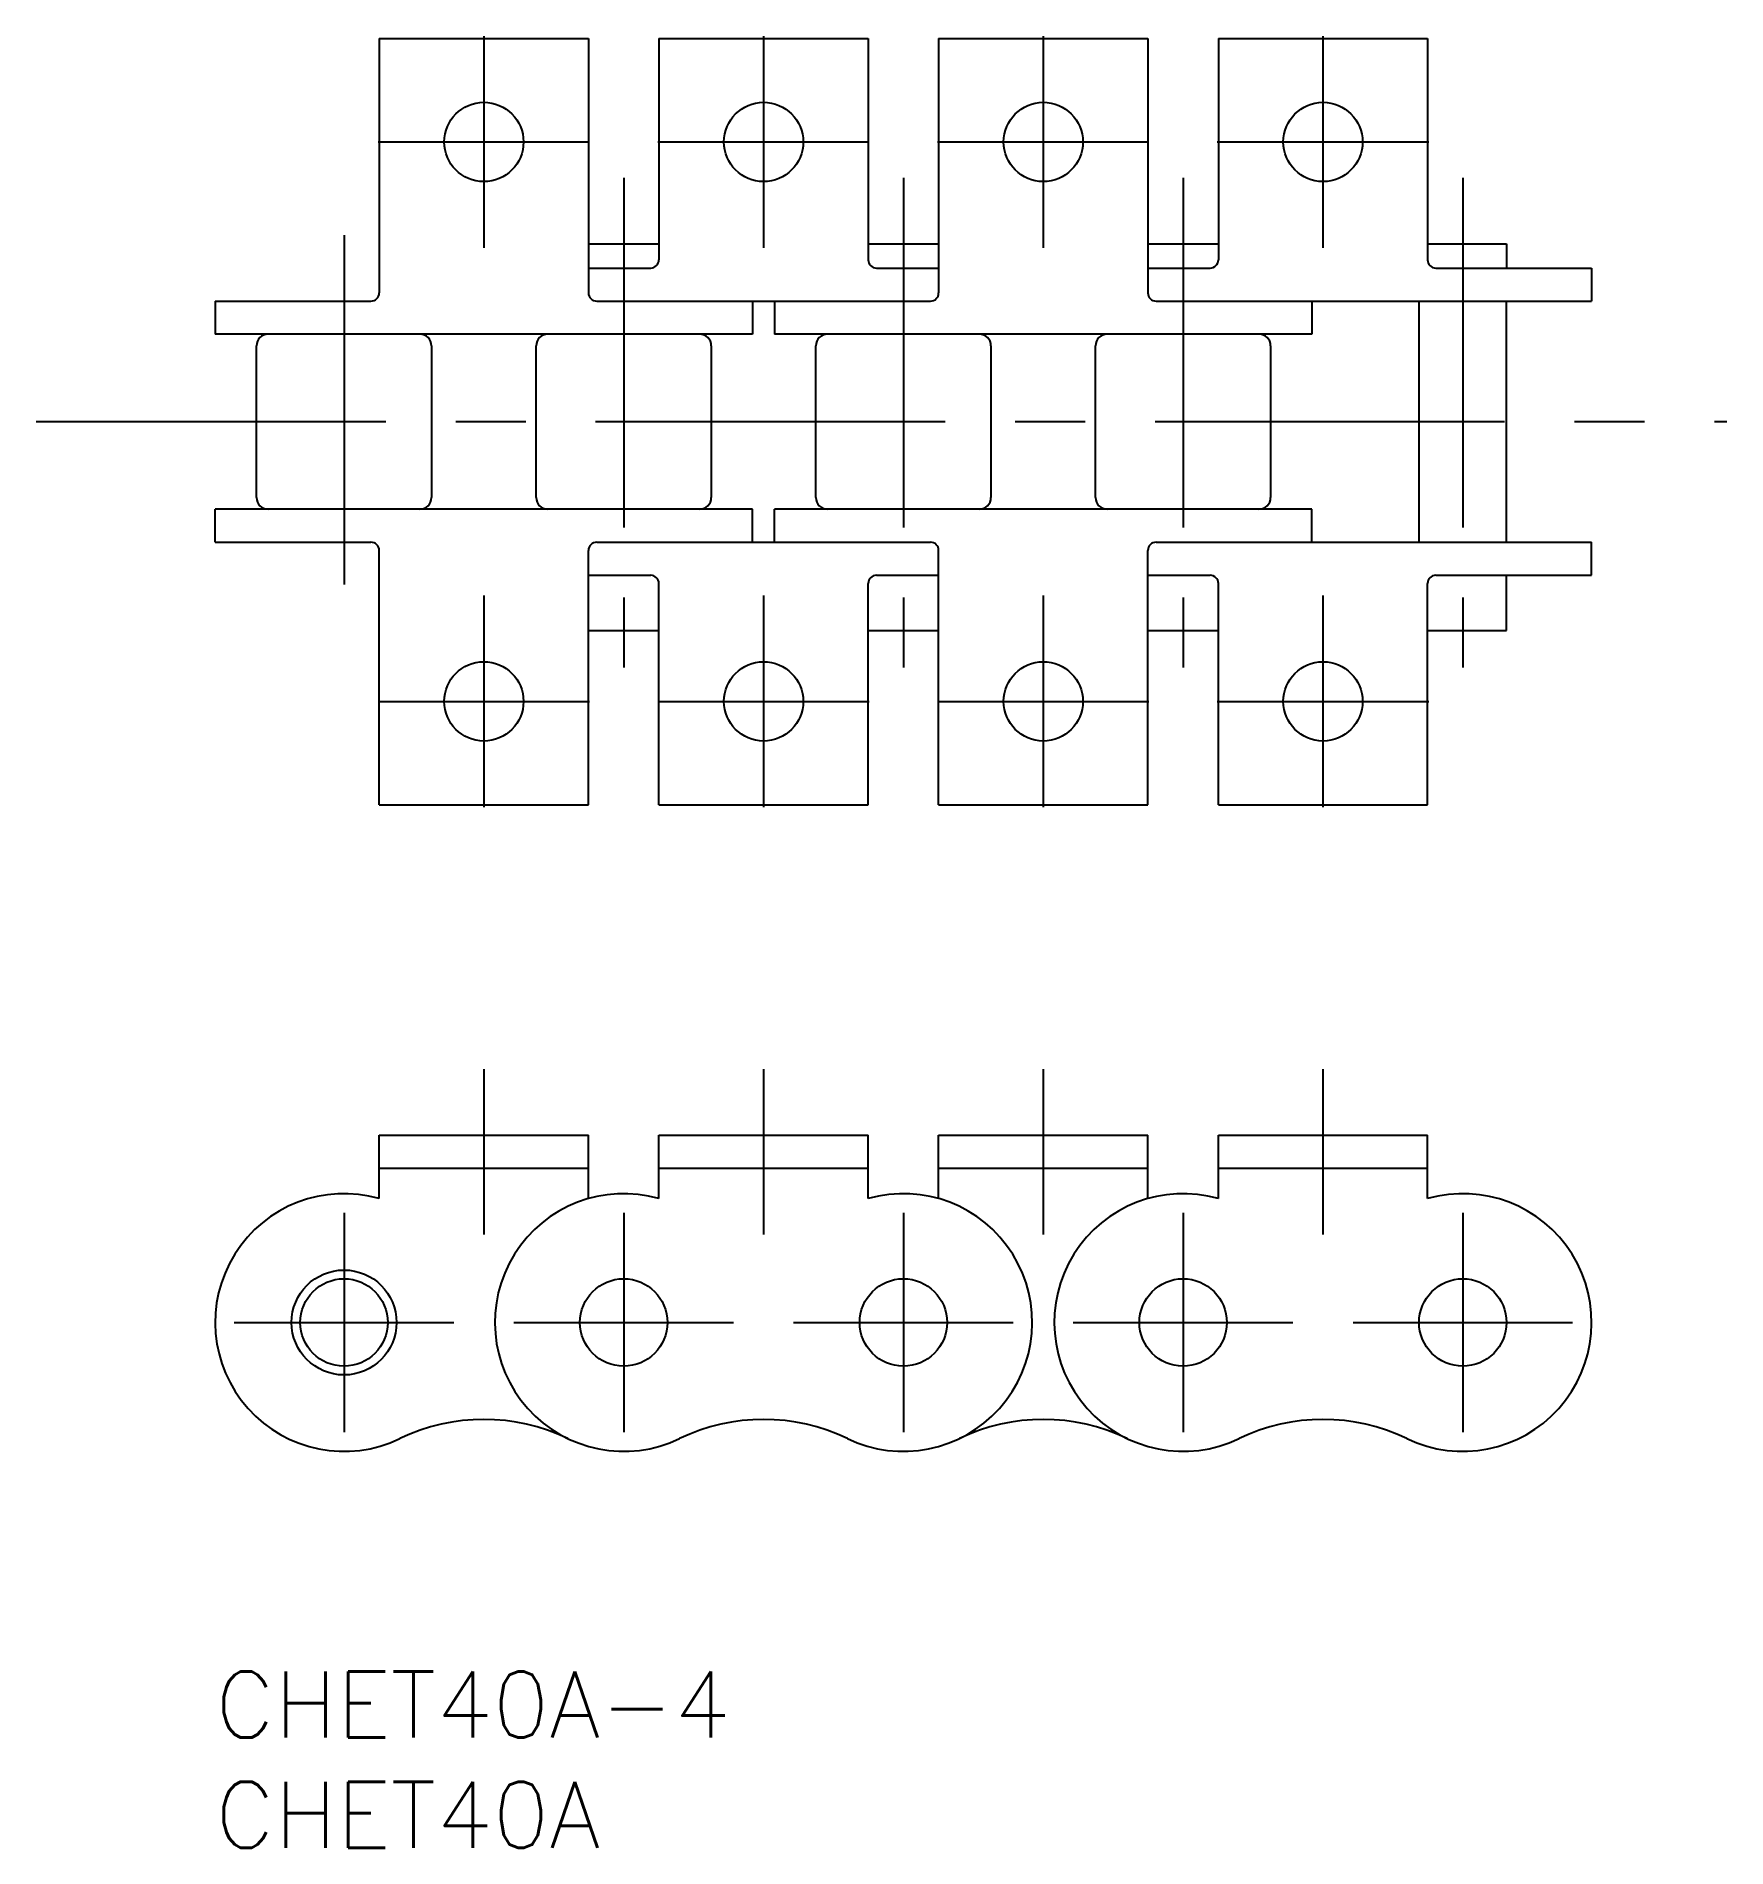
# Model space of a CAD drawing. Extents: x -8.1 to 68.6, y -8 to 74.2.
import ezdxf

# ---------------------------------------------------------------- set-up
doc = ezdxf.new("R2010")
doc.units = 0
doc.header["$LTSCALE"] = 0.5
doc.linetypes.add('CENTER', pattern=[50.8, 31.75, -6.35, 6.35, -6.35])
for name, color, linetype in [('MSM_CENTER', 1, 'CENTER'), ('MSM_CONTINUOUS', 7, 'CONTINUOUS'), ('MSM_PART_NUMBER', 7, 'CONTINUOUS')]:
    doc.layers.add(name, color=color, linetype=linetype)
doc.styles.get("Standard").update_dxf_attribs({"font": 'txt.shx', "height": 3, "bigfont": 'bigfont.shx'})

# ---------------------------------------------------------------- blocks, each defined once
blk = doc.blocks.new('*U3')
at = {"layer": 'MSM_PART_NUMBER'}
blk.add_text('CHET40A-4', height=3, dxfattribs=at).set_placement((0, -3))
blk = doc.blocks.new('*U4')
at = {"layer": 'MSM_PART_NUMBER'}
blk.add_text('CHET40A', height=3, dxfattribs=at).set_placement((0, -8))

msp = doc.modelspace()

# ---------------------------------------------------------------- linework, layer by layer
at = {"layer": 'MSM_CENTER'}
for p, q in [((12.2, 74.25), (12.2, 64.65)), ((24.9, 74.25), (24.9, 64.65)), ((37.6, 74.25), (37.6, 64.65)), ((50.3, 74.25), (50.3, 64.65)), ((7.4, 69.45), (17, 69.45)), ((20.1, 69.45), (29.7, 69.45)), ((32.8, 69.45), (42.4, 69.45)), ((45.5, 69.45), (55.1, 69.45)), ((18.55, 67.82), (18.55, 44.27)), ((31.25, 67.82), (31.25, 44.27)), ((43.95, 67.82), (43.95, 44.27)), ((56.65, 67.82), (56.65, 44.27)), ((5.85, 65.225), (5.85, 48.275)), ((-8.125, 56.75), (68.635, 56.75)), ((12.2, 48.85), (12.2, 39.25)), ((24.9, 48.85), (24.9, 39.25)), ((37.6, 48.85), (37.6, 39.25)), ((50.3, 48.85), (50.3, 39.25)), ((7.4, 44.05), (17, 44.05)), ((20.1, 44.05), (29.7, 44.05)), ((32.8, 44.05), (42.4, 44.05)), ((45.5, 44.05), (55.1, 44.05)), ((12.2, 27.35), (12.2, 19.85)), ((24.9, 27.35), (24.9, 19.85)), ((37.6, 27.35), (37.6, 19.85)), ((50.3, 27.35), (50.3, 19.85)), ((5.85, 20.835), (5.85, 10.865)), ((18.55, 20.835), (18.55, 10.865)), ((31.25, 20.835), (31.25, 10.865)), ((43.95, 20.835), (43.95, 10.865)), ((56.65, 20.835), (56.65, 10.865)), ((0.865, 15.85), (10.835, 15.85)), ((13.565, 15.85), (23.535, 15.85)), ((26.265, 15.85), (36.235, 15.85)), ((38.965, 15.85), (48.935, 15.85)), ((51.665, 15.85), (61.635, 15.85))]:
    msp.add_line(p, q, dxfattribs=at)
at = {"layer": 'MSM_CONTINUOUS'}
for p, q in [((7.45, 74.15), (7.45, 62.6)), ((7.45, 74.15), (16.95, 74.15)), ((16.95, 74.15), (16.95, 62.6)), ((20.15, 74.15), (20.15, 64.1)), ((20.15, 74.15), (29.65, 74.15)), ((29.65, 74.15), (29.65, 64.1)), ((32.85, 74.15), (32.85, 62.6)), ((32.85, 74.15), (42.35, 74.15)), ((42.35, 74.15), (42.35, 62.6)), ((45.55, 74.15), (45.55, 64.1)), ((45.55, 74.15), (55.05, 74.15)), ((55.05, 74.15), (55.05, 64.1)), ((16.95, 64.82), (20.15, 64.82)), ((29.65, 64.82), (32.85, 64.82)), ((42.35, 64.82), (45.55, 64.82)), ((55.05, 64.82), (58.635, 64.82)), ((58.635, 64.82), (58.635, 63.725)), ((16.95, 63.725), (19.775, 63.725)), ((30.025, 63.725), (32.85, 63.725)), ((42.35, 63.725), (45.175, 63.725)), ((55.425, 63.725), (62.5, 63.725)), ((62.5, 63.725), (62.5, 62.225)), ((0, 62.225), (7.075, 62.225)), ((0, 62.225), (0, 60.725)), ((17.325, 62.225), (32.475, 62.225)), ((24.4, 62.225), (24.4, 60.725)), ((25.4, 62.225), (25.4, 60.725)), ((42.725, 62.225), (62.5, 62.225)), ((49.8, 62.225), (49.8, 60.725)), ((54.665, 51.275), (54.665, 62.225)), ((58.635, 51.275), (58.635, 62.225)), ((24.4, 60.725), (0, 60.725)), ((1.875, 53.305), (1.875, 60.195)), ((9.825, 60.195), (9.825, 53.305)), ((14.575, 53.305), (14.575, 60.195)), ((22.525, 60.195), (22.525, 53.305)), ((49.8, 60.725), (25.4, 60.725)), ((27.275, 53.305), (27.275, 60.195)), ((35.225, 60.195), (35.225, 53.305)), ((39.975, 53.305), (39.975, 60.195)), ((47.925, 60.195), (47.925, 53.305)), ((0, 51.275), (0, 52.775)), ((24.4, 52.775), (0, 52.775)), ((24.4, 51.275), (24.4, 52.775)), ((25.4, 51.275), (25.4, 52.775)), ((49.8, 52.775), (25.4, 52.775)), ((49.8, 51.275), (49.8, 52.775)), ((0, 51.275), (7.075, 51.275)), ((17.325, 51.275), (32.475, 51.275)), ((42.725, 51.275), (62.5, 51.275)), ((62.5, 49.775), (62.5, 51.275)), ((7.45, 39.35), (7.45, 50.9)), ((16.95, 39.35), (16.95, 50.9)), ((32.85, 39.35), (32.85, 50.9)), ((42.35, 39.35), (42.35, 50.9)), ((16.95, 49.775), (19.775, 49.775)), ((20.15, 39.35), (20.15, 49.4)), ((29.65, 39.35), (29.65, 49.4)), ((30.025, 49.775), (32.85, 49.775)), ((42.35, 49.775), (45.175, 49.775)), ((45.55, 39.35), (45.55, 49.4)), ((55.05, 39.35), (55.05, 49.4)), ((55.425, 49.775), (62.5, 49.775)), ((58.635, 47.27), (58.635, 49.775)), ((16.95, 47.27), (20.15, 47.27)), ((29.65, 47.27), (32.85, 47.27)), ((42.35, 47.27), (45.55, 47.27)), ((55.05, 47.27), (58.635, 47.27)), ((7.45, 39.35), (16.95, 39.35)), ((20.15, 39.35), (29.65, 39.35)), ((32.85, 39.35), (42.35, 39.35)), ((45.55, 39.35), (55.05, 39.35)), ((7.45, 24.35), (16.95, 24.35)), ((7.45, 21.477), (7.45, 24.35)), ((16.95, 21.477), (16.95, 24.35)), ((20.15, 24.35), (29.65, 24.35)), ((20.15, 21.477), (20.15, 24.35)), ((29.65, 21.477), (29.65, 24.35)), ((32.85, 24.35), (42.35, 24.35)), ((32.85, 21.477), (32.85, 24.35)), ((42.35, 21.477), (42.35, 24.35)), ((45.55, 24.35), (55.05, 24.35)), ((45.55, 21.477), (45.55, 24.35)), ((55.05, 21.477), (55.05, 24.35)), ((7.45, 22.85), (16.95, 22.85)), ((20.15, 22.85), (29.65, 22.85)), ((32.85, 22.85), (42.35, 22.85)), ((45.55, 22.85), (55.05, 22.85))]:
    msp.add_line(p, q, dxfattribs=at)
for centre, radius in [((12.2, 69.45), 1.8), ((24.9, 69.45), 1.8), ((37.6, 69.45), 1.8), ((50.3, 69.45), 1.8), ((12.2, 44.05), 1.8), ((24.9, 44.05), 1.8), ((37.6, 44.05), 1.8), ((50.3, 44.05), 1.8), ((5.85, 15.85), 2.382), ((5.85, 15.85), 1.985), ((18.55, 15.85), 1.985), ((31.25, 15.85), 1.985), ((43.95, 15.85), 1.985), ((56.65, 15.85), 1.985)]:
    msp.add_circle(centre, radius, dxfattribs=at)
for centre, radius, start, end in [((19.775, 64.1), 0.375, 270, 0), ((30.025, 64.1), 0.375, 180, 270), ((45.175, 64.1), 0.375, 270, 0), ((55.425, 64.1), 0.375, 180, 270), ((7.075, 62.6), 0.375, 270, 0), ((17.325, 62.6), 0.375, 180, 270), ((32.475, 62.6), 0.375, 270, 0), ((42.725, 62.6), 0.375, 180, 270), ((2.405, 60.195), 0.53, 90, 180), ((9.295, 60.195), 0.53, 0, 90), ((15.105, 60.195), 0.53, 90, 180), ((21.995, 60.195), 0.53, 0, 90), ((27.805, 60.195), 0.53, 90, 180), ((34.695, 60.195), 0.53, 0, 90), ((40.505, 60.195), 0.53, 90, 180), ((47.395, 60.195), 0.53, 0, 90), ((2.405, 53.305), 0.53, 180, 270), ((9.295, 53.305), 0.53, 270, 0), ((15.105, 53.305), 0.53, 180, 270), ((21.995, 53.305), 0.53, 270, 0), ((27.805, 53.305), 0.53, 180, 270), ((34.695, 53.305), 0.53, 270, 0), ((40.505, 53.305), 0.53, 180, 270), ((47.395, 53.305), 0.53, 270, 0), ((7.075, 50.9), 0.375, 0, 90), ((17.325, 50.9), 0.375, 90, 180), ((32.475, 50.9), 0.375, 0, 90), ((42.725, 50.9), 0.375, 90, 180), ((19.775, 49.4), 0.375, 0, 90), ((30.025, 49.4), 0.375, 90, 180), ((45.175, 49.4), 0.375, 0, 90), ((55.425, 49.4), 0.375, 90, 180), ((5.85, 15.85), 5.85, 74.1271, 295.73366), ((18.55, 15.85), 5.85, 74.1271, 295.73366), ((31.25, 15.85), 5.85, 244.26636, 105.8729), ((43.95, 15.85), 5.85, 74.1271, 295.73366), ((56.65, 15.85), 5.85, 244.26636, 105.8729), ((12.2, 2.675), 8.775, 64.26636, 115.73364), ((24.9, 2.675), 8.775, 64.26636, 115.73364), ((37.6, 2.675), 8.775, 64.26636, 115.73364), ((50.3, 2.675), 8.775, 64.26636, 115.73364)]:
    msp.add_arc(centre, radius, start, end, dxfattribs=at)

# ---------------------------------------------------------------- block references
for name in ['*U3', '*U4']:
    msp.add_blockref(name, (0, 0), dxfattribs=at)

doc.saveas('drawing.dxf')
